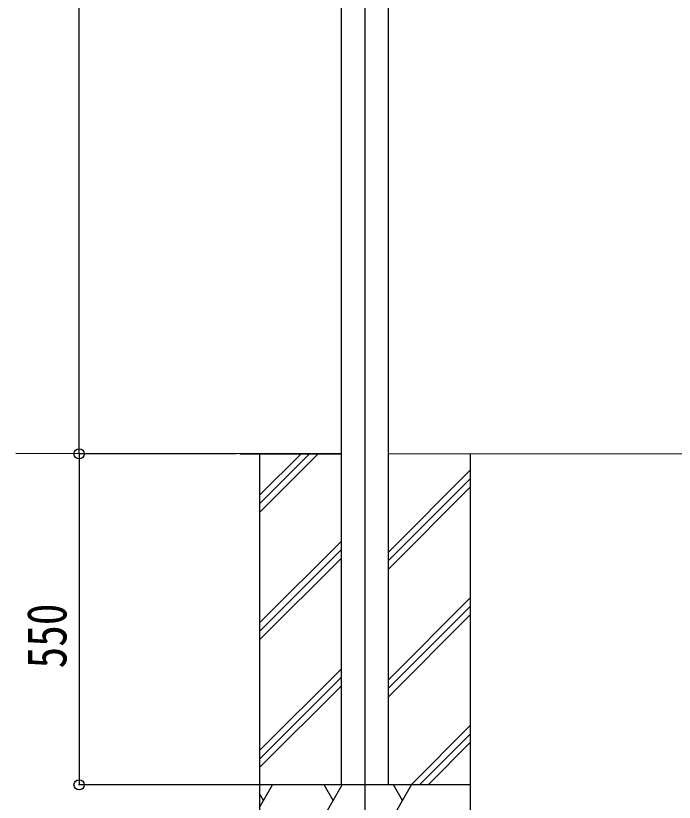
# Model space of a CAD drawing. Units: millimetres, scale not verified. Extents: x -8410 to 8410, y -5940 to 5940.
# Drawn here: x 4412 to 5506, y -3929 to -2622 of the extents above; entities that cross this region are included whole.
import ezdxf
from ezdxf.enums import TextEntityAlignment as Align

# ---------------------------------------------------------------- set-up
doc = ezdxf.new("R2010")
doc.units = ezdxf.units.MM
doc.header["$LTSCALE"] = 30
for name, color, linetype in [('0-2_YKK_12', 2, 'Continuous'), ('0-4_YKK_A1', 4, 'Continuous'), ('0-5_YKK_D', 6, 'Continuous')]:
    doc.layers.add(name, color=color, linetype=linetype)
doc.styles.add('ＭＳ ゴシック', font='')
doc.styles.get('ＭＳ ゴシック').set_extended_font_data('MS Gothic')

msp = doc.modelspace()

# ---------------------------------------------------------------- linework, layer by layer
at = {"layer": '0-2_YKK_12'}
msp.add_line((4991.99, -1112.43), (4991.99, -4109.77), dxfattribs=at)
at = {"layer": '0-4_YKK_A1'}
for p, q in [((5030.99, -3899.98), (5030.99, -1144.98)), ((4952.99, -3899.98), (4952.99, -1984.34)), ((4952.99, -3349.98), (4411.74, -3349.68)), ((4784, -3349.98), (4952.99, -3349.98)), ((4816.99, -3349.98), (4816.99, -4049.98)), ((4816.99, -3418.96), (4885.98, -3349.98)), ((4816.99, -3433.1), (4900.12, -3349.98)), ((4816.99, -3447.24), (4914.26, -3349.98)), ((5674.61, -3350.44), (5030.99, -3350)), ((5166.99, -3349.98), (5166.99, -4049.98)), ((5030.99, -3513.32), (5166.99, -3377.33)), ((5030.99, -3527.47), (5166.99, -3391.47)), ((5030.99, -3541.61), (5166.99, -3405.61)), ((4816.99, -3631.09), (4952.99, -3495.09)), ((4816.99, -3645.23), (4952.99, -3509.23)), ((4816.99, -3659.37), (4952.99, -3523.37)), ((5030.99, -3725.45), (5166.99, -3589.46)), ((5030.99, -3739.6), (5166.99, -3603.6)), ((5030.99, -3753.74), (5166.99, -3617.74)), ((4816.99, -3843.22), (4952.99, -3707.22)), ((4816.99, -3857.36), (4952.99, -3721.36)), ((4816.99, -3871.5), (4952.99, -3735.51)), ((5068.6, -3899.98), (5166.99, -3801.59)), ((5082.75, -3899.98), (5166.99, -3815.73)), ((5096.89, -3899.98), (5166.99, -3829.87)), ((5166.99, -3899.98), (4816.99, -3899.98)), ((4816.99, -3937.42), (4838.61, -3899.98)), ((4867.48, -4049.98), (4954.08, -3899.98)), ((4939.08, -3925.96), (4924.08, -3899.98)), ((4982.95, -4049.98), (5069.55, -3899.98)), ((5054.55, -3925.96), (5039.55, -3899.98)), ((4823.61, -3925.96), (4816.99, -3914.5))]:
    msp.add_line(p, q, dxfattribs=at)
at = {"layer": '0-5_YKK_D'}
for p, q in [((4516.99, -3349.98), (4516.99, -1149.98)), ((4709.41, -3349.98), (4515.99, -3349.98)), ((4778.08, -3349.98), (4515.99, -3349.98)), ((4516.99, -3349.98), (4516.99, -3899.98)), ((4841.99, -3899.98), (4515.99, -3899.98))]:
    msp.add_line(p, q, dxfattribs=at)
for centre in [(4516.99, -3349.98), (4516.99, -3349.98), (4516.99, -3899.98)]:
    msp.add_circle(centre, 8.5, dxfattribs=at)

# ---------------------------------------------------------------- texts
at = {"layer": '0-5_YKK_D', "style": 'ＭＳ ゴシック', "width": 0.8}
msp.add_text('550', height=65.98, rotation=90, dxfattribs=at).set_placement((4515.93, -3706.58), align=Align.BOTTOM_LEFT)

doc.saveas('drawing.dxf')
